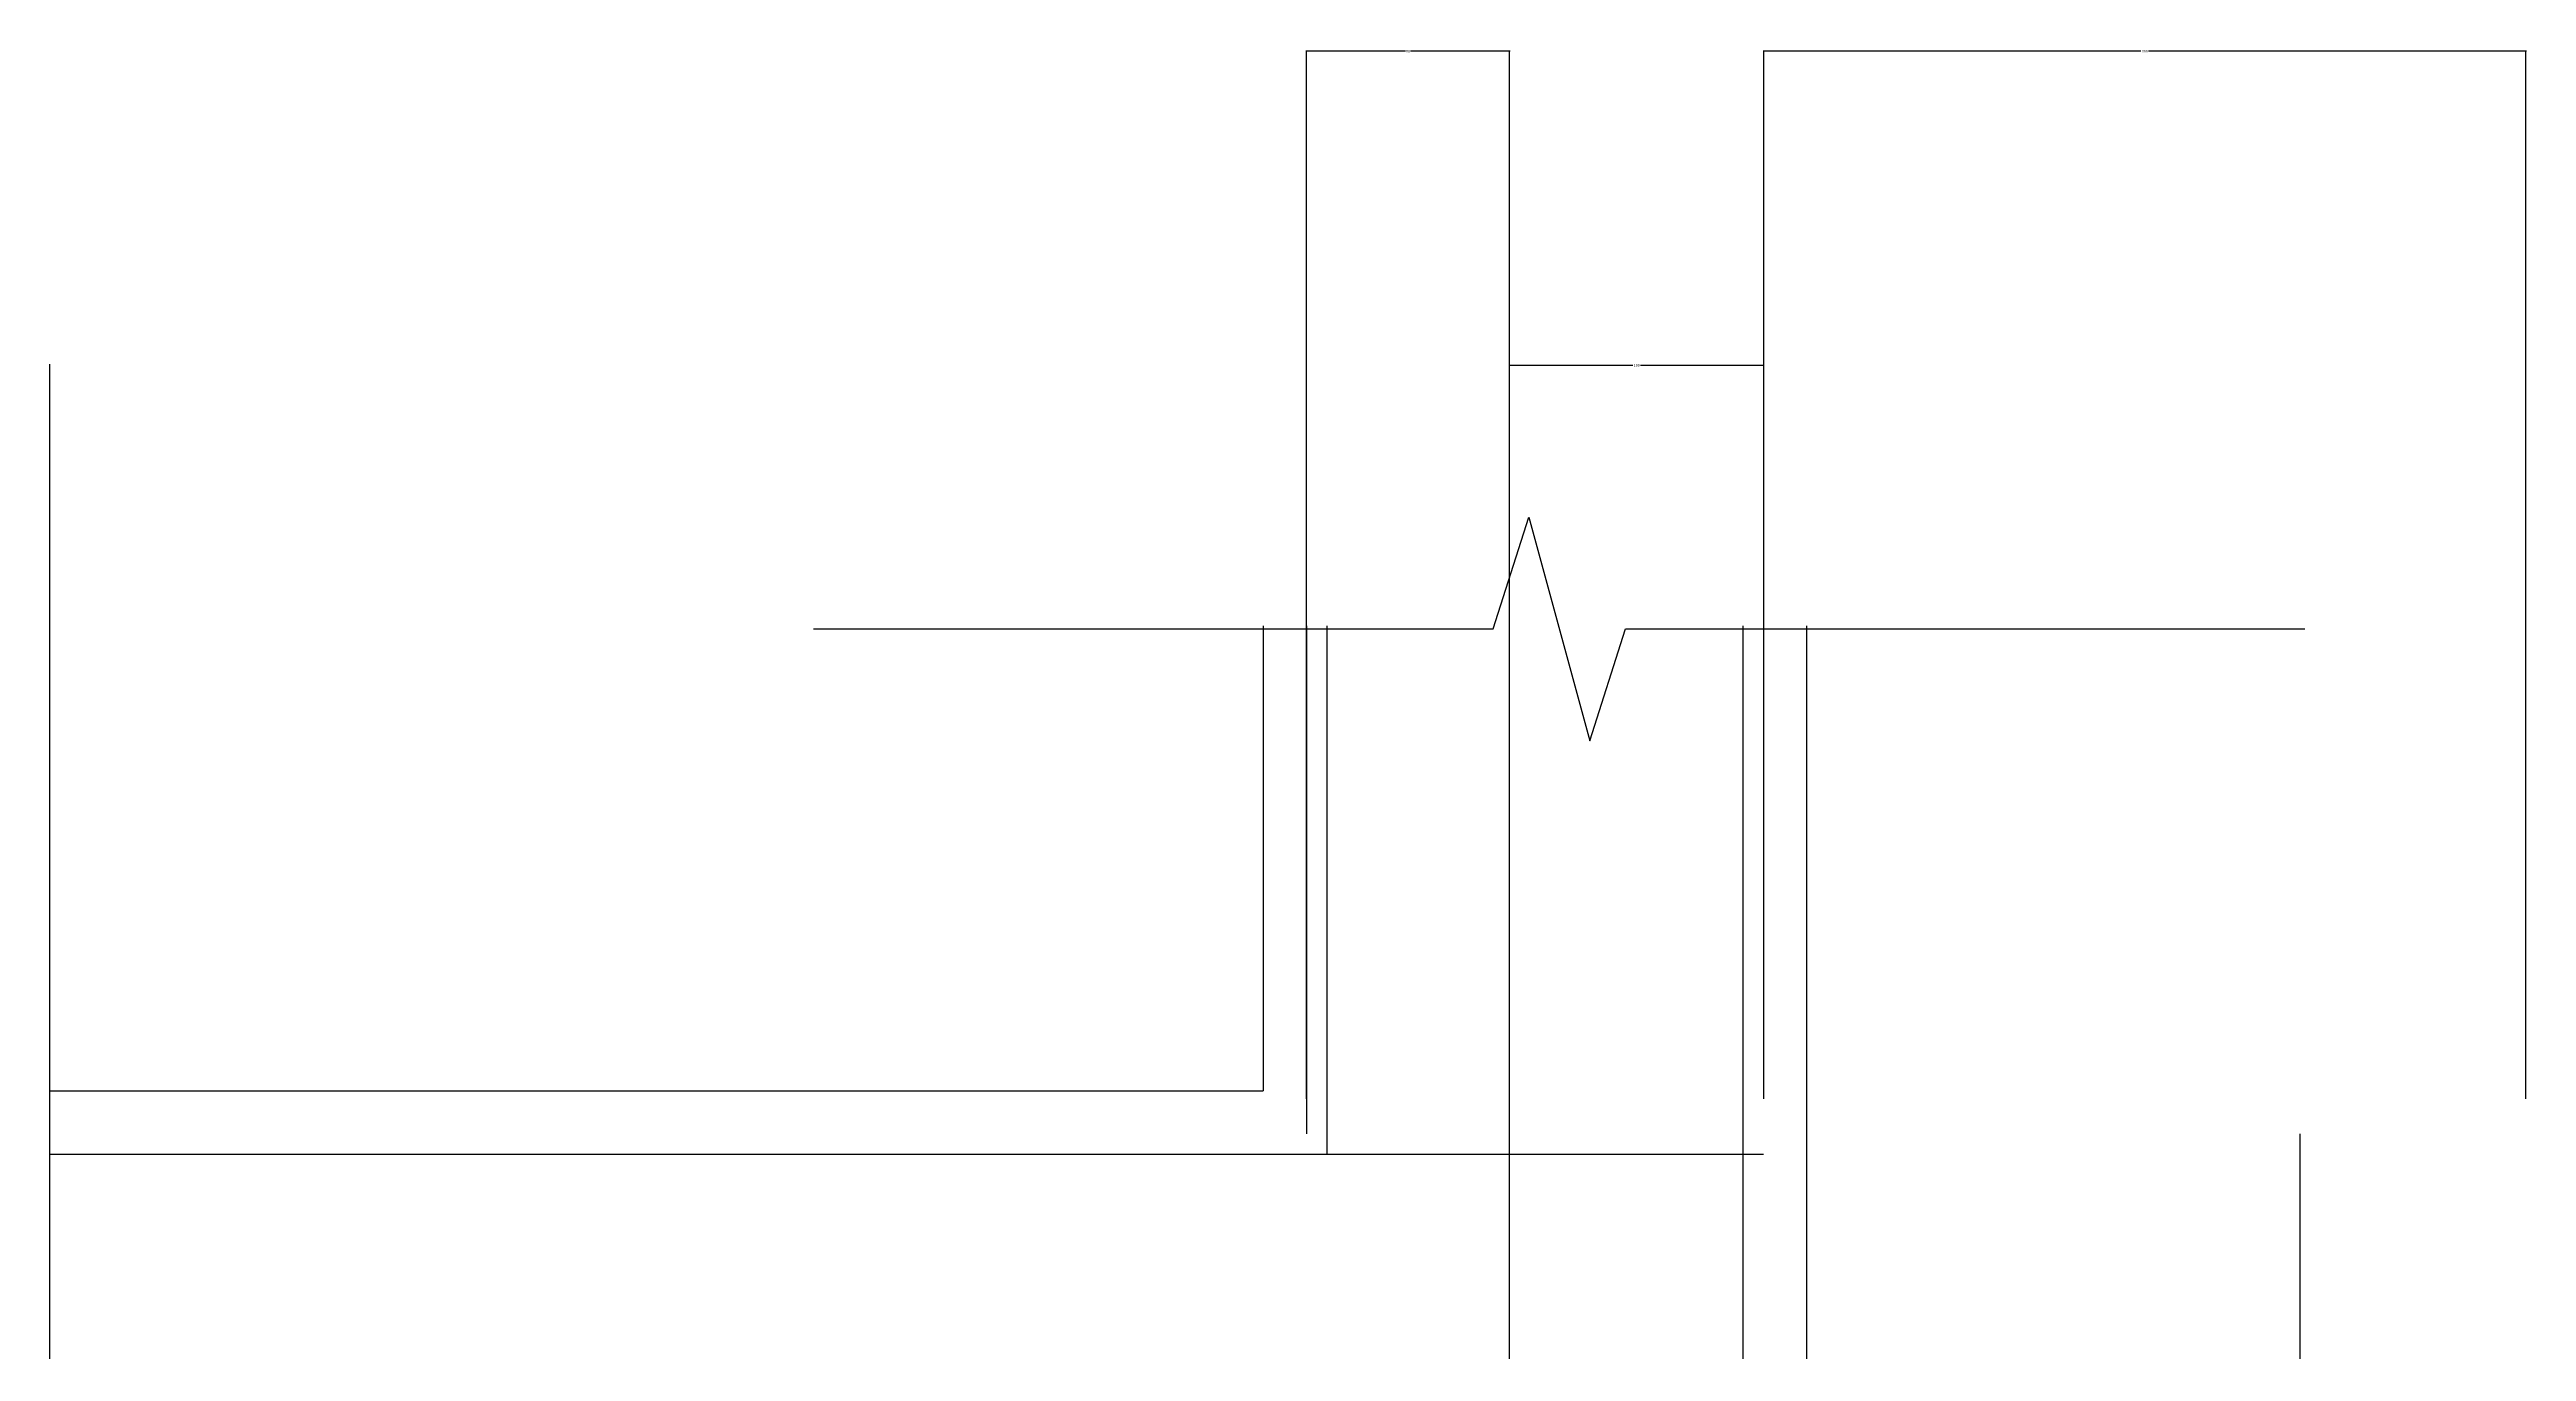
# Model space of a CAD drawing. Header units: metres. Extents: x -3162 to 6352, y -3306 to 1625.
# Drawn here: x 2128 to 3103, y 1113 to 1625 of the extents above; entities that cross this region are included whole.
import ezdxf

# ---------------------------------------------------------------- set-up
doc = ezdxf.new("R2010")
doc.units = ezdxf.units.M
for name, color, linetype in [('LM', 141, 'Continuous'), ('OTHER', 7, 'Continuous'), ('PUB_DIM', 3, 'Continuous'), ('PUB_WALL', 7, 'Continuous'), ('S_DOTE', 1, 'Continuous'), ('S_WALL', 7, 'Continuous')]:
    doc.layers.add(name, color=color, linetype=linetype)
doc.dimstyles.get("Standard").update_dxf_attribs({"dimtxt": 2.5, "dimasz": 2.5, "dimexe": 1.25, "dimexo": 0.625, "dimtad": 1, "dimcen": 2.5, "dimazin": 3, "dimtfac": 1, "dimtmove": 0, "dimatfit": 3})

# ---------------------------------------------------------------- blocks, each defined once
blk = doc.blocks.new('*D20')
for p, q in [((3014.03, 1198.48), (3014.03, -501.52)), ((3013.78, -501.52), (3013.53, -501.52)), ((3014.03, -2201.52), (3014.03, -501.52)), ((3014.03, -501.52), (3014.03, -501.52)), ((3014.28, -501.52), (3014.53, -501.52))]:
    blk.add_line(p, q)
at = {"layer": 'Defpoints'}
for p in [(3014.03, 1198.48), (3014.03, -501.52), (3014.03, -2201.52)]:
    blk.add_point(p, dxfattribs=at)
at = {"layer": 'PUB_DIM', "insert": (3014.03, -500.395), "char_height": 1, "attachment_point": 5}
blk.add_mtext('3500', dxfattribs=at)
blk = doc.blocks.new('*D24')
for p, q in [((2951.46, 1624.65), (2802.71, 1624.65)), ((2802.96, 1212.3), (2802.96, 1624.65)), ((3103.21, 1624.65), (2954.46, 1624.65)), ((3102.96, 1212.3), (3102.96, 1624.65))]:
    blk.add_line(p, q)
at = {"layer": 'Defpoints'}
for p in [(3102.96, 1624.65), (2802.96, 1212.3), (3102.96, 1212.3)]:
    blk.add_point(p, dxfattribs=at)
at = {"layer": 'PUB_DIM', "insert": (2952.96, 1624.65), "char_height": 1, "attachment_point": 5}
blk.add_mtext('300', dxfattribs=at)
blk = doc.blocks.new('*D25')
for p, q in [((2751.46, 1500.95), (2702.71, 1500.95)), ((2702.96, 1212.3), (2702.96, 1500.95)), ((2803.21, 1500.95), (2754.46, 1500.95)), ((2802.96, 1212.3), (2802.96, 1500.95))]:
    blk.add_line(p, q)
at = {"layer": 'Defpoints'}
for p in [(2802.96, 1500.95), (2702.96, 1212.3), (2802.96, 1212.3)]:
    blk.add_point(p, dxfattribs=at)
at = {"layer": 'PUB_DIM', "insert": (2752.96, 1500.95), "char_height": 1, "attachment_point": 5}
blk.add_mtext('100', dxfattribs=at)
blk = doc.blocks.new('*D26')
for p, q in [((2661.96, 1624.65), (2622.71, 1624.65)), ((2622.96, 1212.3), (2622.96, 1624.65)), ((2703.21, 1624.65), (2663.96, 1624.65)), ((2702.96, 1212.3), (2702.96, 1624.65))]:
    blk.add_line(p, q)
at = {"layer": 'Defpoints'}
for p in [(2702.96, 1624.65), (2622.96, 1212.3), (2702.96, 1212.3)]:
    blk.add_point(p, dxfattribs=at)
at = {"layer": 'PUB_DIM', "insert": (2662.96, 1624.65), "char_height": 1, "attachment_point": 5}
blk.add_mtext('80', dxfattribs=at)
blk = doc.blocks.new('*D27')
for p, q in [((3014.03, 1198.48), (3014.03, 894.48)), ((3013.78, 894.48), (3013.53, 894.48)), ((3014.03, 590.47), (3014.03, 894.48)), ((3014.03, 894.48), (3014.03, 894.48)), ((3014.28, 894.48), (3014.53, 894.48))]:
    blk.add_line(p, q)
at = {"layer": 'Defpoints'}
for p in [(3014.03, 1198.48), (3014.03, 894.48), (3014.03, 590.47)]:
    blk.add_point(p, dxfattribs=at)
at = {"layer": 'PUB_DIM', "insert": (3014.03, 895.605), "char_height": 1, "attachment_point": 5}
blk.add_mtext('600', dxfattribs=at)

msp = doc.modelspace()

# ---------------------------------------------------------------- hatches: boundary and pattern name
at = {"layer": 'LM'}
h = msp.add_hatch(dxfattribs=at)
h.set_pattern_fill('ANSI31', scale=400)
h.paths.add_polyline_path([(2630.95, 1190.47), (2794.95, 1190.47), (2794.95, 1397.23), (2748.51, 1397.23), (2734.51, 1353.23), (2710.51, 1441.23), (2696.51, 1397.23), (2630.95, 1397.23)])

# ---------------------------------------------------------------- linework, layer by layer
for p, q in [((2605.95, 1398.47), (2605.95, 1215.47)), ((2819.95, 315.47), (2819.95, 1398.47)), ((2128.23, 1215.47), (2605.95, 1215.47))]:
    msp.add_line(p, q, dxfattribs=at)
at = {"layer": 'OTHER'}
for p, q in [((2128.23, 1501.52), (2128.23, -626.94)), ((2696.51, 1397.23), (2710.51, 1441.23)), ((2710.51, 1441.23), (2734.51, 1353.23)), ((2428.99, 1397.23), (2696.51, 1397.23)), ((2734.51, 1353.23), (2748.51, 1397.23)), ((2748.51, 1397.23), (3016.02, 1397.23))]:
    msp.add_line(p, q, dxfattribs=at)
at = {"layer": 'PUB_WALL'}
for points in [[(2128.23, 1106.47), (2630.95, 1106.47), (2630.95, 206.47), (3094.95, 206.47), (3094.95, 290.47), (2794.95, 290.47), (2794.95, 1398.47)], [(2630.95, 1398.47), (2630.95, 1190.47)], [(2128.23, 1190.47), (2802.95, 1190.47)]]:
    msp.add_lwpolyline(points, dxfattribs=at)
at = {"layer": 'S_DOTE'}
msp.add_line((2702.96, -2890.19), (2702.96, 1479.29), dxfattribs=at)
at = {"layer": 'S_WALL'}
msp.add_line((2622.95, 1398.47), (2622.95, 1198.47), dxfattribs=at)

# ---------------------------------------------------------------- dimensions: what is measured, and where the dimension line sits
at = {"layer": 'PUB_DIM'}
for base, p1, p2, picture, middle in [((2702.96, 1624.65), (2702.96, 1212.3), (2622.96, 1212.3), '*D26', (2662.96, 1624.65)), ((3102.96, 1624.65), (3102.96, 1212.3), (2802.96, 1212.3), '*D24', (2952.96, 1624.65)), ((2802.96, 1500.95), (2802.96, 1212.3), (2702.96, 1212.3), '*D25', (2752.96, 1500.95))]:
    dim = msp.add_linear_dim(base=base, p1=p1, p2=p2, dimstyle='Standard', dxfattribs=at)
    dim.commit()
    dim.dimension.update_dxf_attribs({"geometry": picture, "text_midpoint": middle})
for base, p1, text, picture, middle in [((3014.03, -501.52), (3014.03, -2201.52), '3500', '*D20', (3014.03, -500.395)), ((3014.03, 894.48), (3014.03, 590.47), '600', '*D27', (3014.03, 895.605))]:
    dim = msp.add_linear_dim(base=base, p1=p1, p2=(3014.03, 1198.48), text=text, dimstyle='Standard', dxfattribs=at)
    dim.commit()
    dim.dimension.update_dxf_attribs({"geometry": picture, "text_midpoint": middle})

doc.saveas('drawing.dxf')
